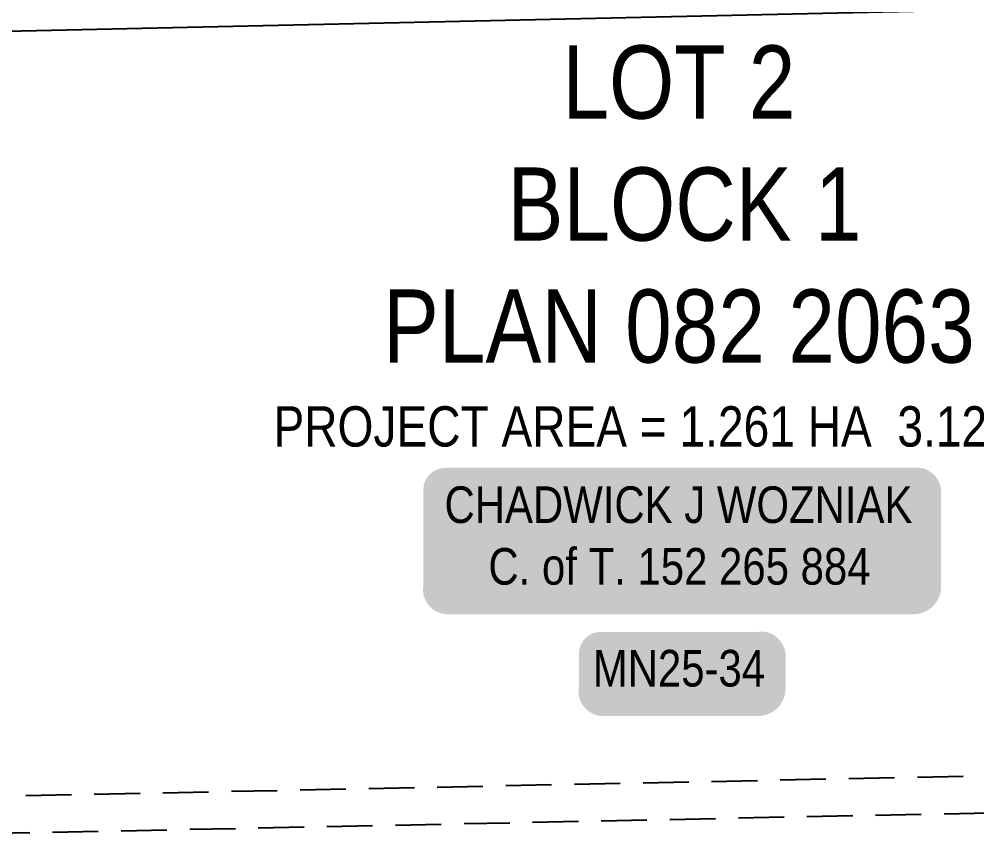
# Model space of a CAD drawing. Extents: x 88833 to 97610, y 5963373 to 5974710.
# Drawn here: x 94090.7 to 94352.4, y 5964462.2 to 5964685.9 of the extents above; entities that cross this region are included whole.
import ezdxf
from ezdxf.enums import TextEntityAlignment as Align

# ---------------------------------------------------------------- set-up
doc = ezdxf.new("R2010")
doc.units = 0
doc.header["$LTSCALE"] = 5
doc.linetypes.add('foc-ACCESSROAD', pattern=[3.75, 2.5, -1.25])
for name, color, linetype in [('AS-OWNER', 7, 'Continuous'), ('C-SYMBOL', 7, 'Continuous'), ('F-AR', 190, 'foc-ACCESSROAD'), ('L-AREAREQUIRED', 7, 'Continuous'), ('L-TITLEDB', 4, 'Continuous'), ('P-APEX RECON-LINE LIST', 240, 'Continuous')]:
    doc.layers.add(name, color=color, linetype=linetype)
doc.styles.add('100L', font='ARIALN.TTF', dxfattribs={"height": 10})
doc.styles.add('175L', font='ARIALN.TTF', dxfattribs={"height": 2})
doc.styles.add('80', font='ARIALN.TTF', dxfattribs={"height": 10})

# ---------------------------------------------------------------- blocks, each defined once
blk = doc.blocks.new('*U452')
at = {"true_color": 0xffffa8}
h = blk.add_hatch(color=51, dxfattribs=at)
edge = h.paths.add_edge_path()
edge.add_line((-21.5, -11.5), (21.5, -11.5))
edge.add_arc((21.5, -5.5), 6, 270, 360)
edge.add_line((27.5, -5.5), (27.5, 4))
edge.add_arc((21.5, 4), 6, 0, 90)
edge.add_line((21.5, 10), (-21.5, 10))
edge.add_arc((-21.5, 4), 6, 90, 180)
edge.add_line((-27.5, 4), (-27.5, -5.5))
edge.add_arc((-21.5, -5.5), 6, 180, 270)
at = {"color": 240, "flags": 128}
blk.add_lwpolyline([(-21.5, -11.5, 3, 3, 0), (21.5, -11.5, 3, 3, 0.414214), (27.5, -5.5, 3, 3, 0), (27.5, 4, 3, 0, 0.414214), (21.5, 10, 0, 0, 0), (-21.5, 10, 0, 0, 0.414214), (-27.5, 4, 0, 0, 0), (-27.5, -5.5, 0, 3, 0.414214)], format="xyseb", close=True, dxfattribs=at)
for points in [[(-24.67, -8.43, 0, 10, 0), (0, 0, 5, 5, 0)], [(21.05, -6.93, 0, 10, 0), (0, 0, 5, 5, 0)]]:
    blk.add_lwpolyline(points, format="xyseb", dxfattribs=at)
at = {"color": 4, "style": '80'}
blk.add_attdef('OTHER_001', (-14.7, -5), '', height=10, dxfattribs=at)
blk = doc.blocks.new('*U481')
h = blk.add_hatch(color=59)
edge = h.paths.add_edge_path()
edge.add_line((-64, -20), (64, -20))
edge.add_arc((64, -14), 6, 270, 360)
edge.add_line((70, -14), (70, 12.5))
edge.add_arc((64, 12.5), 6, 0, 90)
edge.add_line((64, 18.5), (-64, 18.5))
edge.add_arc((-64, 12.5), 6, 90, 180)
edge.add_line((-70, 12.5), (-70, -14))
edge.add_arc((-64, -14), 6, 180, 270)
at = {"color": 1, "flags": 128}
blk.add_lwpolyline([(-64, -20, 3, 3, 0), (64, -20, 3, 3, 0.414214), (70, -14, 3, 3, 0), (70, 12.5, 3, 0, 0.414214), (64, 18.5, 0, 0, 0), (-64, 18.5, 0, 0, 0.414214), (-70, 12.5, 0, 0, 0), (-70, -14, 0, 3, 0.414214)], format="xyseb", close=True, dxfattribs=at)
blk.add_lwpolyline([(-56.05, -9.74, 0, 7.5, 0), (0, 0, 0, 0, 0)], format="xyseb", dxfattribs=at)
at = {"color": 1, "style": '80'}
blk.add_attdef('ENTER_TEXT_001', (-35.99, -5), '', height=10, dxfattribs=at)

msp = doc.modelspace()

# ---------------------------------------------------------------- linework, layer by layer
at = {"layer": 'F-AR', "flags": 128}
msp.add_lwpolyline([(94024.827, 5964462.215), (94622.359, 5964474.593), (94622.155, 5964484.651), (94024.619, 5964472.273)], close=True, dxfattribs=at)
at = {"layer": 'L-TITLEDB', "flags": 128}
msp.add_lwpolyline([(94020.885, 5964681.179), (94827.037, 5964699.043), (94818.572, 5965099.553), (94012.311, 5965083.037)], close=True, dxfattribs=at)

# ---------------------------------------------------------------- block references
at = {"layer": 'AS-OWNER', "color": 5}
ref = msp.add_blockref('*U481', (94271.164, 5964544.825), dxfattribs=at)
ref.add_attrib('ENTER_TEXT_001', 'CHADWICK J WOZNIAK', (94206.945, 5964548.244), dxfattribs={"layer": '0', "color": 1, "height": 10, "style": '80'})
ref.add_attrib('ENTER_TEXT_002', 'C. of T. 152 265 884', (94218.943, 5964531.4), dxfattribs={"layer": '0', "color": 1, "height": 10, "style": '80'})
at = {"layer": 'P-APEX RECON-LINE LIST'}
ref = msp.add_blockref('*U452', (94271.164, 5964508.501), dxfattribs=at)
ref.add_attrib('OTHER_001', 'MN25-34', (94247.466, 5964503.566), dxfattribs={"layer": '0', "color": 4, "height": 10, "style": '80'})

# ---------------------------------------------------------------- texts
at = {"layer": 'C-SYMBOL', "color": 3, "insert": (94185.059, 5964678.73), "char_height": 20, "attachment_point": 1, "style": '175L'}
msp.add_mtext_dynamic_manual_height_columns('\\pi54.11;LOT 2\\P\\pi39.103;BLOCK 1\\P\\pi5.0651;PLAN 082 2063', width=169.05243, gutter_width=55, heights=[0], dxfattribs=at)
at = {"layer": 'L-AREAREQUIRED', "color": 5, "style": '100L'}
msp.add_text('PROJECT AREA = 1.261 HA  3.12 AC.', height=11, dxfattribs=at).set_placement((94269.978, 5964565.835), align=Align.BOTTOM_CENTER)

doc.saveas('drawing.dxf')
